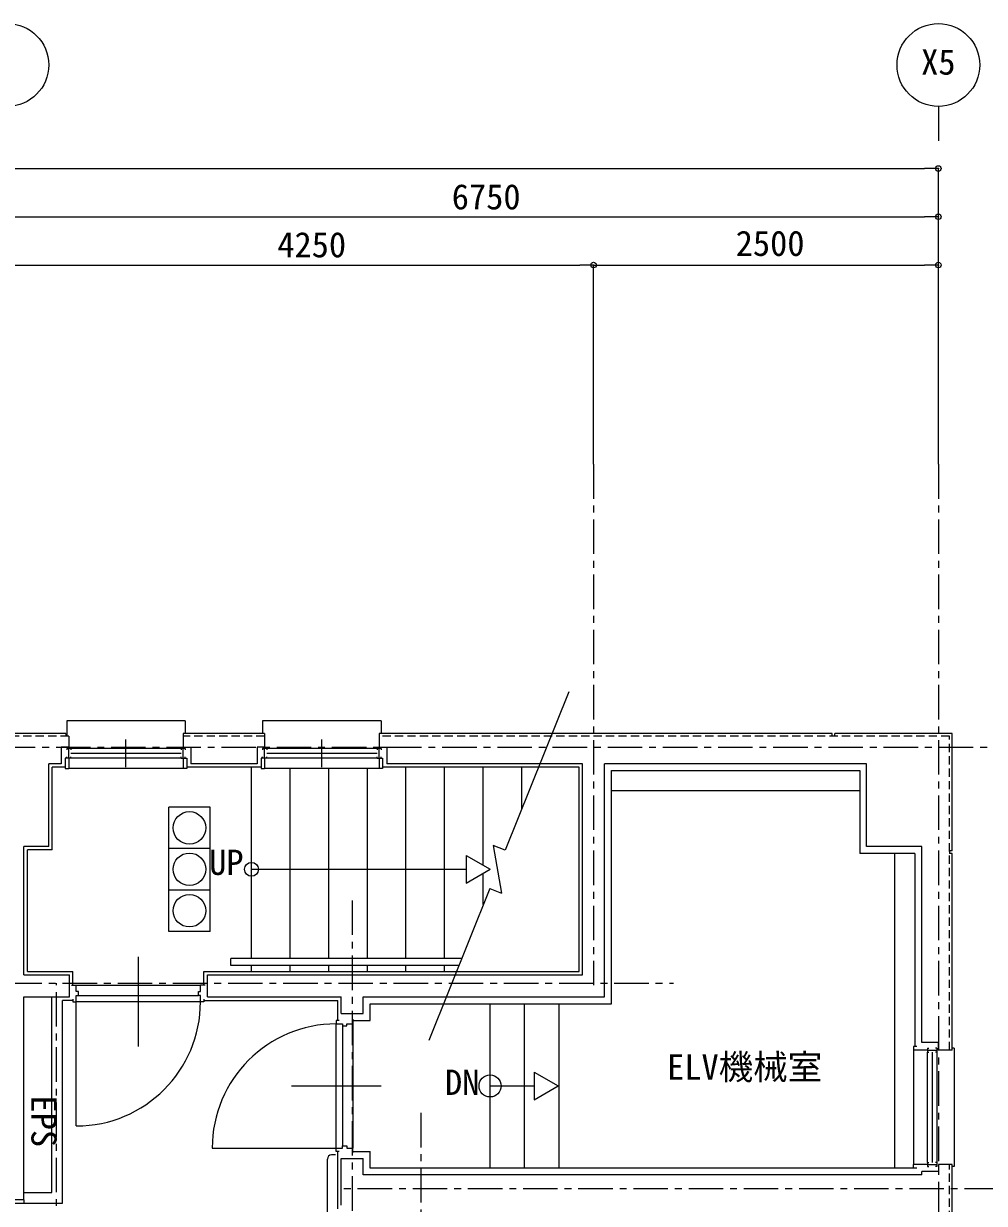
# Model space of a CAD drawing. Units: millimetres at full size, sheet at 1:50; details may follow other scales. Extents: x -17874 to 19699, y -20565 to 13459.
# Drawn here: x 3075 to 10041, y 3299 to 11850 of the extents above; entities that cross this region are included whole.
import ezdxf
from ezdxf.enums import TextEntityAlignment as Align

# ---------------------------------------------------------------- set-up
doc = ezdxf.new("R2010")
doc.units = ezdxf.units.MM
doc.header["$LTSCALE"] = 50
doc.header["$PDMODE"] = 32
doc.header["$PDSIZE"] = 40
doc.linetypes.add('CHAIN1', pattern=[8, 5, -1, 1, -1])
doc.linetypes.add('DASHED1', pattern=[1.8, 1.2, -0.6])
for name, color, linetype, lineweight in [('1-0_表（線_固定）', 4, 'Continuous', 9), ('1-1_表（文字_固定）', 4, 'CHAIN1', 9), ('1-2', 3, 'Continuous', 18), ('1-3', 7, 'Continuous', 13), ('1-4', 4, 'Continuous', 9), ('1-5_建具姿図', 3, 'Continuous', 13), ('1-6', 7, 'Continuous', 13)]:
    doc.layers.add(name, color=color, linetype=linetype, lineweight=lineweight)
doc.styles.add('@ＭＳ ゴシック', font='')
doc.styles.add('ＭＳ ゴシック', font='')
doc.styles.get('@ＭＳ ゴシック').set_extended_font_data('@MS Gothic')
doc.styles.get('ＭＳ ゴシック').set_extended_font_data('MS Gothic')

msp = doc.modelspace()

# ---------------------------------------------------------------- linework, layer by layer
at = {"layer": '1-0_表（線_固定）', "color": 7, "lineweight": 13}
for p, q in [((7026.75, 7006.61), (6565.79, 5859.75)), ((6282.97, 5820.69), (6456.18, 5720.69)), ((6282.97, 5820.69), (6282.97, 5620.69)), ((6479.51, 5893.99), (6539.08, 5547.19)), ((6565.79, 5859.75), (6479.51, 5893.99)), ((4726.93, 5720.69), (6282.97, 5720.69)), ((6282.97, 5620.69), (6456.18, 5720.69)), ((6454.01, 5581.63), (6011.45, 4480.56)), ((6454.01, 5581.63), (6539.08, 5547.19)), ((6776.98, 4250.69), (6776.98, 4050.69)), ((6776.98, 4250.69), (6950.18, 4150.69)), ((6456.93, 4150.69), (6776.98, 4150.69)), ((6776.98, 4050.69), (6950.18, 4150.69))]:
    msp.add_line(p, q, dxfattribs=at)
at = {"layer": '1-0_表（線_固定）'}
for p, q in [((3346.93, 6605.69), (3346.93, 6485.69)), ((3401.93, 6605.69), (3346.93, 6605.69)), ((5666.93, 6595.69), (5666.93, 6585.69)), ((5706.93, 6605.69), (5706.93, 6485.69)), ((3256.93, 5885.69), (3256.93, 6485.69)), ((3346.93, 6485.69), (3256.93, 6485.69)), ((7126.93, 6485.69), (5706.93, 6485.69)), ((7126.93, 4955.69), (7126.93, 6485.69)), ((9186.93, 6485.69), (7286.93, 6485.69)), ((7286.93, 4795.69), (7286.93, 6485.69)), ((9186.93, 5885.69), (9186.93, 6485.69)), ((9136.93, 6290.69), (7336.93, 6290.69)), ((4426.93, 6170.69), (4126.93, 6170.69)), ((4426.93, 5870.69), (4426.93, 6170.69)), ((3256.93, 5885.69), (3076.93, 5885.69)), ((3076.93, 4955.69), (3076.93, 5885.69)), ((4126.93, 5570.69), (4126.93, 5870.69)), ((4426.93, 5570.69), (4426.93, 5870.69)), ((9586.93, 5885.69), (9186.93, 5885.69)), ((9391.93, 3555.69), (9391.93, 5835.69)), ((9586.93, 4465.69), (9586.93, 5885.69)), ((4126.93, 5270.69), (4126.93, 5570.69)), ((4426.93, 5270.69), (4126.93, 5270.69)), ((6249.65, 5073.19), (4576.93, 5073.19)), ((3076.93, 4955.69), (3406.93, 4955.69)), ((3406.93, 4795.69), (3406.93, 4955.69)), ((4391.93, 4880.69), (4356.93, 4880.69)), ((4406.93, 4955.69), (7126.93, 4955.69)), ((3279.43, 4795.69), (3406.93, 4795.69)), ((4406.93, 4795.69), (5376.93, 4795.69)), ((5376.93, 4675.69), (5376.93, 4795.69)), ((5536.93, 4795.69), (7286.93, 4795.69)), ((5536.93, 4675.69), (5536.93, 4795.69)), ((9706.93, 4465.69), (9586.93, 4465.69)), ((9706.93, 4410.69), (9706.93, 4465.69)), ((9551.93, 4435.69), (9526.93, 4435.69)), ((9526.93, 4435.69), (9526.93, 4410.69)), ((9626.93, 4410.69), (9526.93, 4410.69)), ((9526.93, 4410.69), (9526.93, 3580.69)), ((9626.93, 4425.69), (9636.93, 4425.69)), ((9626.93, 4425.69), (9626.93, 4395.69)), ((9626.93, 4410.69), (9696.93, 4410.69)), ((9626.93, 3595.69), (9626.93, 4395.69)), ((9626.93, 4395.69), (9636.93, 4395.69)), ((9661.93, 4395.69), (9661.93, 3595.69)), ((9696.93, 4425.69), (9686.93, 4425.69)), ((9696.93, 4395.69), (9696.93, 3595.69)), ((9821.93, 4425.69), (9806.93, 4425.69)), ((9821.93, 4425.69), (9821.93, 3565.69)), ((9821.93, 4425.69), (9821.93, 3565.69)), ((5016.93, 4150.69), (5666.93, 4150.69)), ((5276.93, 3235.69), (5276.93, 3620.43)), ((5376.93, 3285.69), (5376.93, 3625.69)), ((5376.93, 3625.69), (5536.93, 3625.69)), ((5536.93, 3505.69), (5536.93, 3625.69)), ((9626.93, 3595.69), (9636.93, 3595.69)), ((9626.93, 3595.69), (9626.93, 3565.69)), ((9696.93, 3595.69), (9686.93, 3595.69)), ((9526.93, 3555.69), (9526.93, 3580.69)), ((9626.93, 3580.69), (9526.93, 3580.69)), ((9551.93, 3555.69), (9526.93, 3555.69)), ((9586.93, 3505.69), (9586.93, 3530.69)), ((9626.93, 3580.69), (9696.93, 3580.69)), ((9626.93, 3565.69), (9636.93, 3565.69)), ((9806.93, 1875.69), (9806.93, 3580.69)), ((9821.93, 3565.69), (9806.93, 3565.69)), ((9586.93, 3505.69), (5536.93, 3505.69)), ((3076.93, 3325.69), (3076.93, 3378.19)), ((3076.93, 3325.69), (1453.36, 3325.69)), ((3076.93, 3325.69), (3076.93, 3300.69))]:
    msp.add_line(p, q, dxfattribs=at)
for points in [[(4426.93, 5870.69), (4126.93, 5870.69), (4126.93, 6170.69)], [(4426.93, 5270.69), (4426.93, 5570.69), (4126.93, 5570.69)], [(6229.55, 5023.19), (4576.93, 5023.19), (4576.93, 5073.19)], [(9696.93, 4425.69), (9696.93, 4395.69), (9686.93, 4395.69)], [(9696.93, 3595.69), (9696.93, 3565.69), (9686.93, 3565.69)], [(9706.93, 3580.69), (9706.93, 3530.69), (9586.93, 3530.69)]]:
    msp.add_lwpolyline(points, dxfattribs=at)
for centre in [(4276.93, 6020.69), (4276.93, 5720.69), (4276.93, 5420.69)]:
    msp.add_circle(centre, 118, dxfattribs=at)
at = {"layer": '1-0_表（線_固定）', "color": 7, "lineweight": 13}
for centre, radius in [((4726.93, 5720.69), 50), ((6456.93, 4150.69), 80)]:
    msp.add_circle(centre, radius, dxfattribs=at)
at = {"layer": '1-0_表（線_固定）'}
msp.add_arc((5306.93, 3620.43), 30, 90, 180, dxfattribs=at)
at = {"layer": '1-1_表（文字_固定）'}
for p, q in [((7206.93, 8656.68), (7206.93, 4880.58)), ((9706.93, 8656.68), (9706.93, -9444.31)), ((-14290.45, 6605.69), (16946.49, 6605.69)), ((5456.93, 5495.69), (5456.93, 2805.69)), ((2956.93, 4895.69), (7786.93, 4895.69)), ((3311.93, 2980.69), (3311.93, 4895.69)), ((5956.93, 505.69), (5956.93, 4005.69)), ((16946.49, 3405.69), (5363.95, 3405.69))]:
    msp.add_line(p, q, dxfattribs=at)
at = {"layer": '1-2'}
for p, q in [((3381.93, 6705.69), (2531.93, 6705.69)), ((3381.93, 6705.69), (3381.93, 6685.69)), ((3401.93, 6685.69), (3381.93, 6685.69)), ((3401.93, 6685.69), (3401.93, 6605.69)), ((4231.93, 6705.69), (4231.93, 6605.69)), ((4821.93, 6705.69), (4231.93, 6705.69)), ((4821.93, 6705.69), (4821.93, 6605.69)), ((8936.93, 6705.69), (5651.93, 6705.69)), ((5651.93, 6705.69), (5651.93, 6605.69)), ((8936.93, 6685.69), (8936.93, 6705.69)), ((8956.93, 6685.69), (8936.93, 6685.69)), ((9806.93, 6705.69), (8956.93, 6705.69)), ((8956.93, 6685.69), (8956.93, 6705.69)), ((9806.93, 5855.69), (9806.93, 6705.69)), ((3281.93, 5860.69), (3281.93, 6460.69)), ((3376.93, 6460.69), (3281.93, 6460.69)), ((4796.93, 6460.69), (4256.93, 6460.69)), ((4726.93, 5073.19), (4726.93, 6460.69)), ((5006.93, 5073.19), (5006.93, 6450.69)), ((5286.93, 5073.19), (5286.93, 6450.69)), ((5566.93, 5073.19), (5566.93, 6450.69)), ((7101.93, 6460.69), (5676.93, 6460.69)), ((5846.93, 5073.19), (5846.93, 6460.69)), ((6126.93, 5073.19), (6126.93, 6460.69)), ((6406.93, 5749.13), (6406.93, 6460.69)), ((6686.93, 6161.13), (6686.93, 6460.69)), ((7101.93, 4980.69), (7101.93, 6460.69)), ((7336.93, 4745.69), (7336.93, 6435.69)), ((7336.93, 6435.69), (9136.93, 6435.69)), ((9136.93, 6435.69), (9136.93, 5835.69)), ((3101.93, 4980.69), (3101.93, 5860.69)), ((3281.93, 5860.69), (3101.93, 5860.69)), ((9536.93, 5835.69), (9136.93, 5835.69)), ((9536.93, 5835.69), (9536.93, 4435.69)), ((9806.93, 5855.69), (9786.93, 5855.69)), ((9786.93, 5855.69), (9786.93, 5835.69)), ((9806.93, 5835.69), (9786.93, 5835.69)), ((9806.93, 4410.69), (9806.93, 5835.69)), ((6406.93, 5464.49), (6406.93, 5692.26)), ((3101.93, 4980.69), (3431.93, 4980.69)), ((3431.93, 4880.69), (3431.93, 4980.69)), ((4726.93, 4980.69), (4726.93, 5023.19)), ((5006.93, 4980.69), (5006.93, 5023.19)), ((5286.93, 4980.69), (5286.93, 5023.19)), ((5566.93, 4980.69), (5566.93, 5023.19)), ((5846.93, 4980.69), (5846.93, 5023.19)), ((6126.93, 4980.69), (6126.93, 5023.19)), ((3076.93, 4795.69), (3279.43, 4795.69)), ((3076.93, 3378.19), (3076.93, 4795.69)), ((3279.43, 3378.19), (3279.43, 4795.69)), ((3431.93, 4770.69), (3356.93, 4770.69)), ((3356.93, 3300.69), (3356.93, 4770.69)), ((4381.93, 4770.69), (5351.93, 4770.69)), ((5351.93, 4625.69), (5351.93, 4770.69)), ((5586.93, 4745.69), (7336.93, 4745.69)), ((5586.93, 4625.69), (5586.93, 4745.69)), ((6456.93, 3555.69), (6456.93, 4745.69)), ((6706.93, 3555.69), (6706.93, 4745.69)), ((6956.93, 3555.69), (6956.93, 4745.69)), ((5461.93, 4625.69), (5586.93, 4625.69)), ((9806.93, 4410.69), (9706.93, 4410.69)), ((5351.93, 3260.69), (5351.93, 3675.69)), ((5461.93, 3675.69), (5586.93, 3675.69)), ((5586.93, 3555.69), (5586.93, 3675.69)), ((9526.93, 3555.69), (5586.93, 3555.69)), ((9806.93, 3580.69), (9706.93, 3580.69)), ((9806.93, 1875.69), (9806.93, 3580.69)), ((3076.93, 3378.19), (3279.43, 3378.19)), ((3076.93, 3300.69), (3356.93, 3300.69))]:
    msp.add_line(p, q, dxfattribs=at)
for points in [[(4381.93, 4880.69), (4381.93, 4980.69), (7101.93, 4980.69)], [(1433.36, 3510.69), (1433.36, 3300.69), (3076.93, 3300.69)]]:
    msp.add_lwpolyline(points, dxfattribs=at)
at = {"layer": '1-3', "linetype": 'DASHED1'}
for p, q in [((3401.93, 6685.69), (1271.93, 6685.69)), ((4821.93, 6685.69), (4231.93, 6685.69)), ((9786.93, 1025.69), (9786.93, 3580.69))]:
    msp.add_line(p, q, dxfattribs=at)
msp.add_lwpolyline([(9786.93, 4410.69), (9786.93, 6685.69), (5651.93, 6685.69)], dxfattribs=at)
at = {"layer": '1-4'}
for p, q in [((3386.93, 6795.69), (3386.93, 6685.69)), ((4246.93, 6795.69), (3386.93, 6795.69)), ((4246.93, 6795.69), (4246.93, 6705.69)), ((5666.93, 6795.69), (5666.93, 6705.69)), ((3401.93, 6525.69), (3401.93, 6595.69)), ((4216.93, 6595.69), (3416.93, 6595.69)), ((3416.93, 6595.69), (3416.93, 6585.69)), ((3816.93, 6460.69), (3816.93, 6660.69)), ((4231.93, 6605.69), (4286.93, 6605.69)), ((4231.93, 6525.69), (4231.93, 6595.69)), ((4246.93, 6595.69), (4246.93, 6585.69)), ((4286.93, 6605.69), (4286.93, 6485.69)), ((4821.93, 6525.69), (4821.93, 6595.69)), ((5636.93, 6595.69), (4836.93, 6595.69)), ((4836.93, 6595.69), (4836.93, 6585.69)), ((5236.93, 6460.69), (5236.93, 6660.69)), ((5651.93, 6605.69), (5706.93, 6605.69)), ((5651.93, 6525.69), (5651.93, 6595.69)), ((3386.93, 6525.69), (3386.93, 6535.69)), ((3401.93, 6525.69), (3401.93, 6450.69)), ((4216.93, 6560.69), (3416.93, 6560.69)), ((3416.93, 6525.69), (3416.93, 6535.69)), ((4216.93, 6525.69), (3416.93, 6525.69)), ((4216.93, 6525.69), (4216.93, 6535.69)), ((4216.93, 6525.69), (4256.93, 6525.69)), ((4231.93, 6525.69), (4231.93, 6450.69)), ((4246.93, 6525.69), (4246.93, 6535.69)), ((4256.93, 6525.69), (4256.93, 6450.69)), ((4796.93, 6525.69), (4796.93, 6450.69)), ((4836.93, 6525.69), (4796.93, 6525.69)), ((4806.93, 6525.69), (4806.93, 6535.69)), ((4821.93, 6525.69), (4821.93, 6450.69)), ((5636.93, 6560.69), (4836.93, 6560.69)), ((4836.93, 6525.69), (4836.93, 6535.69)), ((5636.93, 6525.69), (4836.93, 6525.69)), ((5636.93, 6525.69), (5636.93, 6535.69)), ((5651.93, 6525.69), (5651.93, 6450.69)), ((5666.93, 6525.69), (5666.93, 6535.69)), ((3376.93, 6450.69), (3401.93, 6450.69)), ((4231.93, 6450.69), (3401.93, 6450.69)), ((4256.93, 6450.69), (4231.93, 6450.69)), ((4796.93, 6450.69), (4821.93, 6450.69)), ((5651.93, 6450.69), (4821.93, 6450.69)), ((5676.93, 6450.69), (5651.93, 6450.69)), ((3906.93, 4435.69), (3906.93, 5085.69)), ((3421.93, 4880.69), (3456.93, 4880.69)), ((3456.93, 4835.69), (3456.93, 4880.69)), ((3456.93, 4880.69), (4356.93, 4880.69)), ((4356.93, 4835.69), (4356.93, 4880.69)), ((4406.93, 4795.69), (4406.93, 4955.69)), ((3471.93, 4805.69), (4341.93, 4805.69)), ((4341.93, 4835.69), (4356.93, 4835.69)), ((4341.93, 4805.69), (4341.93, 4835.69)), ((4356.93, 4805.69), (4341.93, 4805.69)), ((4356.93, 4760.69), (4356.93, 4805.69)), ((4356.93, 4760.69), (3456.93, 4760.69)), ((3456.93, 3860.69), (3456.93, 4760.69)), ((4381.93, 4760.69), (4356.93, 4760.69)), ((4381.93, 4780.69), (4381.93, 4760.69)), ((5341.93, 4625.69), (5341.93, 4600.69)), ((5361.93, 4625.69), (5341.93, 4625.69)), ((5376.93, 4675.69), (5536.93, 4675.69)), ((5461.93, 4635.69), (5461.93, 4600.69)), ((5341.93, 3700.69), (5341.93, 4600.69)), ((5341.93, 4600.69), (5386.93, 4600.69)), ((5386.93, 4600.69), (5386.93, 4585.69)), ((5386.93, 4585.69), (5386.93, 3715.69)), ((5386.93, 4585.69), (5416.93, 4585.69)), ((5416.93, 4600.69), (5461.93, 4600.69)), ((5416.93, 4585.69), (5416.93, 4600.69)), ((5461.93, 4600.69), (5461.93, 3700.69)), ((4441.93, 3700.69), (5341.93, 3700.69)), ((5416.93, 3700.69), (5461.93, 3700.69)), ((5461.93, 3665.69), (5461.93, 3700.69)), ((5335.38, 3650.43), (5306.93, 3650.43))]:
    msp.add_line(p, q, dxfattribs=at)
for points in [[(5666.93, 6795.69), (4806.93, 6795.69), (4806.93, 6705.69)], [(3416.93, 6595.69), (3386.93, 6595.69), (3386.93, 6585.69)], [(4246.93, 6595.69), (4216.93, 6595.69), (4216.93, 6585.69)], [(4821.93, 6605.69), (4766.93, 6605.69), (4766.93, 6485.69), (4286.93, 6485.69)], [(4836.93, 6595.69), (4806.93, 6595.69), (4806.93, 6585.69)], [(5666.93, 6595.69), (5636.93, 6595.69), (5636.93, 6585.69)], [(3416.93, 6525.69), (3376.93, 6525.69), (3376.93, 6450.69)], [(5636.93, 6525.69), (5676.93, 6525.69), (5676.93, 6450.69)], [(3431.93, 4780.69), (3431.93, 4760.69), (3456.93, 4760.69), (3456.93, 4805.69), (3471.93, 4805.69), (3471.93, 4835.69), (3456.93, 4835.69)], [(5361.93, 3675.69), (5341.93, 3675.69), (5341.93, 3700.69), (5386.93, 3700.69), (5386.93, 3715.69), (5416.93, 3715.69), (5416.93, 3700.69)]]:
    msp.add_lwpolyline(points, dxfattribs=at)
for centre, start, end in [((3456.93, 4760.69), 270, 0), ((5341.93, 3700.69), 90, 180)]:
    msp.add_arc(centre, 900, start, end, dxfattribs=at)
at = {"layer": '1-6'}
for p, q in [((9706.93, 11249.96), (9706.93, 10999.96)), ((-12993.07, 10799.96), (9606.93, 10799.96)), ((9706.93, 10799.96), (9606.93, 10799.96)), ((9706.93, 8656.68), (9706.93, 10799.96)), ((2956.93, 10449.96), (9606.93, 10449.96)), ((9706.93, 10449.96), (9606.93, 10449.96)), ((2956.93, 10099.96), (7106.93, 10099.96)), ((7206.93, 10099.96), (7106.93, 10099.96)), ((7206.93, 8656.68), (7206.93, 10099.96)), ((7206.93, 10099.96), (7306.93, 10099.96)), ((7306.93, 10099.96), (9606.93, 10099.96)), ((9706.93, 10099.96), (9606.93, 10099.96))]:
    msp.add_line(p, q, dxfattribs=at)
for centre in [(2956.93, 11549.96), (9706.93, 11549.96)]:
    msp.add_circle(centre, 300, dxfattribs=at)
for p in [(9706.93, 10799.96), (9706.93, 10449.96), (7206.93, 10099.96), (9706.93, 10099.96)]:
    msp.add_point(p, dxfattribs=at)

# ---------------------------------------------------------------- texts
at = {"layer": '1-5_建具姿図', "style": 'ＭＳ ゴシック'}
for s, p in [('UP', (4419.75, 5624.93)), ('ELV機械室', (7740.12, 4142.01)), ('DN', (6129.92, 4030.5))]:
    msp.add_text(s, height=183.3, dxfattribs=at).set_placement(p, align=Align.BOTTOM_LEFT)
at = {"layer": '1-5_建具姿図', "style": '@ＭＳ ゴシック'}
msp.add_text('EPS', height=183.3, rotation=270, dxfattribs=at).set_placement((3076.05, 4081.93), align=Align.BOTTOM_LEFT)
at = {"layer": '1-6', "color": 3, "style": 'ＭＳ ゴシック'}
for s, p in [('X5', (9581.93, 11424.96)), ('6750', (6178.96, 10448.37)), ('2500', (8237.57, 10111.05)), ('4250', (4914.04, 10101.13))]:
    msp.add_text(s, height=183.3, dxfattribs=at).set_placement(p, align=Align.BOTTOM_LEFT)

doc.saveas('drawing.dxf')
